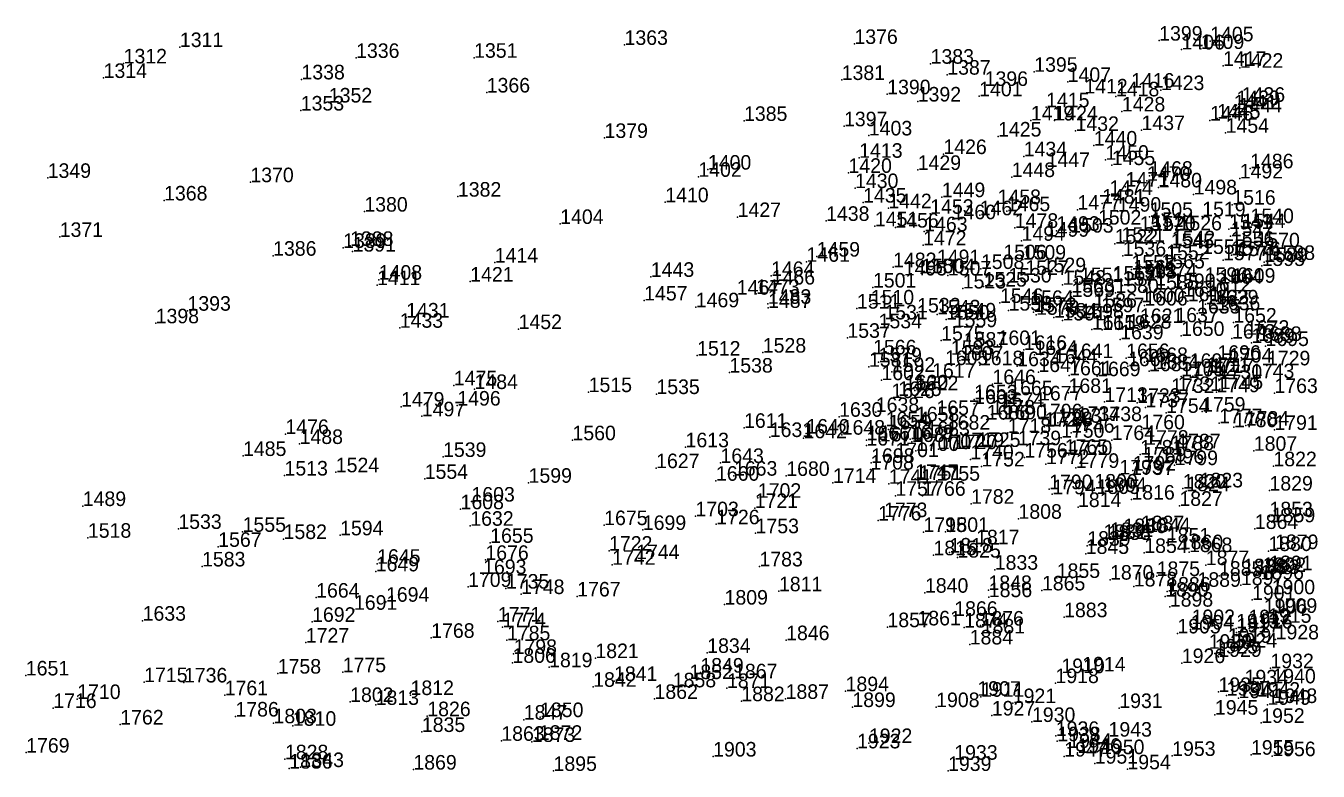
# Model space of a CAD drawing. Header units: metres. Extents: x 1121750 to 1121841, y 512624 to 512853.
# Drawn here: x 1121751.9 to 1121840.5, y 512623.9 to 512675.1 of the extents above; entities that cross this region are included whole.
import ezdxf

# ---------------------------------------------------------------- set-up
doc = ezdxf.new("R2010")
doc.units = ezdxf.units.M
doc.layers.add('shiti', color=10, linetype='CONTINUOUS')
doc.layers.add('zhuji', color=50, linetype='CONTINUOUS')

msp = doc.modelspace()

# ---------------------------------------------------------------- linework, layer by layer
at = {"layer": 'shiti'}
for p in [(1121829.631, 512674.052, 214.11), (1121833.13, 512674.004, 213.97), (1121762.427, 512673.609, 215.05), (1121792.94, 512673.756, 214.85), (1121808.716, 512673.823, 214.53), (1121831.164, 512673.442, 214.21), (1121832.494, 512673.48, 214.09), (1121758.564, 512672.485, 215.35), (1121774.519, 512672.863, 214.77), (1121782.617, 512672.873, 215.23), (1121813.944, 512672.466, 214.88), (1121834.011, 512672.319, 214.26), (1121835.171, 512672.186, 214.2), (1121757.191, 512671.487, 215.68), (1121770.769, 512671.39, 214.97), (1121807.842, 512671.348, 214.8), (1121815.088, 512671.713, 215.04), (1121821.056, 512671.91, 214.77), (1121783.482, 512670.489, 215.15), (1121810.967, 512670.368, 214.92), (1121817.652, 512670.939, 215.08), (1121823.35, 512671.214, 214.92), (1121824.494, 512670.421, 215.09), (1121827.701, 512670.821, 214.9), (1121829.752, 512670.653, 214.94), (1121772.648, 512669.802, 214.83), (1121813.06, 512669.871, 215.16), (1121817.277, 512670.227, 215.22), (1121821.871, 512669.475, 215.42), (1121826.665, 512670.225, 215.13), (1121834.937, 512669.626, 215.05), (1121835.296, 512669.848, 214.81), (1121770.722, 512669.251, 215.09), (1121820.826, 512668.569, 215.68), (1121822.446, 512668.569, 215.74), (1121827.071, 512669.187, 215.59), (1121833.114, 512668.565, 215.5), (1121833.603, 512668.697, 215.4), (1121834.749, 512669.324, 215.11), (1121835.08, 512669.116, 215.17), (1121801.14, 512668.538, 214.96), (1121808.001, 512668.17, 215.12), (1121823.89, 512667.848, 216.07), (1121828.419, 512667.906, 215.94), (1121834.189, 512667.721, 215.83), (1121791.569, 512667.369, 215.21), (1121809.705, 512667.541, 215.34), (1121818.574, 512667.465, 215.95), (1121825.146, 512666.846, 216.46), (1121809.044, 512666.007, 215.55), (1121814.822, 512666.262, 216.07), (1121820.332, 512666.106, 216.5), (1121798.661, 512665.193, 215.07), (1121813.059, 512665.172, 216.33), (1121821.906, 512665.376, 216.93), (1121825.942, 512665.871, 216.83), (1121826.384, 512665.504, 216.9), (1121835.874, 512665.282, 216.79), (1121753.354, 512664.625, 215.37), (1121767.263, 512664.33, 215.2), (1121798.005, 512664.699, 215.12), (1121808.311, 512664.973, 215.67), (1121819.51, 512664.682, 216.82), (1121828.79, 512664.429, 217.15), (1121828.958, 512664.77, 217.08), (1121835.158, 512664.588, 216.98), (1121781.506, 512663.338, 215.25), (1121808.757, 512663.926, 215.89), (1121814.72, 512663.302, 216.73), (1121826.217, 512663.453, 217.65), (1121827.323, 512664.02, 217.42), (1121829.593, 512663.974, 217.42), (1121831.995, 512663.489, 217.49), (1121761.342, 512663.074, 215.43), (1121795.736, 512662.956, 215.19), (1121809.313, 512662.929, 216.09), (1121811.045, 512662.54, 216.41), (1121818.542, 512662.826, 217.25), (1121824.023, 512662.44, 218.07), (1121825.71, 512662.86, 217.95), (1121834.649, 512662.785, 217.65), (1121775.084, 512662.309, 214.66), (1121788.526, 512661.462, 215.4), (1121800.701, 512661.936, 215.78), (1121806.771, 512661.674, 216), (1121813.917, 512662.158, 216.88), (1121815.459, 512661.787, 217.13), (1121817.317, 512662.059, 217.34), (1121819.175, 512662.34, 217.5), (1121826.794, 512662.307, 218.24), (1121828.975, 512661.95, 218.42), (1121832.585, 512661.983, 218.22), (1121835.897, 512661.523, 218.2), (1121810.123, 512661.304, 216.54), (1121811.523, 512661.213, 216.67), (1121813.505, 512660.955, 217.02), (1121819.722, 512661.194, 217.91), (1121821.855, 512660.587, 218.46), (1121822.573, 512660.991, 218.33), (1121823.523, 512660.867, 218.59), (1121825.429, 512661.419, 218.65), (1121828.291, 512660.986, 219.09), (1121829.08, 512661.251, 218.83), (1121829.161, 512661.012, 219.01), (1121830.961, 512661.023, 218.89), (1121834.419, 512661.114, 218.58), (1121834.533, 512660.615, 219), (1121835.329, 512661.18, 218.44), (1121754.178, 512660.57, 215.63), (1121773.629, 512659.82, 215.12), (1121774.108, 512659.953, 215), (1121813.43, 512659.995, 217.26), (1121820.187, 512660.307, 218.35), (1121826.577, 512660.106, 219.37), (1121827.046, 512660.239, 219.45), (1121830.418, 512659.8, 219.86), (1121830.497, 512660, 219.68), (1121834.557, 512659.955, 219.42), (1121836.307, 512659.856, 219.27), (1121768.824, 512659.281, 215.25), (1121774.281, 512659.564, 214.9), (1121784.033, 512658.814, 215.45), (1121805.429, 512658.866, 216.39), (1121806.127, 512659.22, 216.46), (1121818.935, 512659.039, 218.53), (1121820.265, 512659.017, 218.82), (1121827.132, 512659.27, 219.92), (1121830.113, 512659.028, 220.45), (1121832.58, 512659.403, 220.06), (1121834.013, 512658.972, 220.17), (1121834.581, 512659.315, 219.95), (1121835.001, 512659.258, 219.88), (1121836.843, 512658.849, 219.96), (1121837.352, 512658.992, 219.74), (1121811.37, 512658.493, 217.2), (1121812.103, 512657.927, 217.41), (1121813.302, 512658.075, 217.64), (1121814.022, 512658.089, 217.81), (1121814.378, 512658.701, 217.74), (1121815.133, 512657.926, 218.07), (1121817.4, 512658.37, 218.35), (1121820.442, 512657.969, 219.29), (1121821.64, 512658.146, 219.5), (1121827.728, 512658.333, 220.45), (1121827.86, 512657.994, 220.58), (1121829.787, 512658.406, 220.78), (1121836.665, 512658.578, 220.13), (1121775.955, 512657.265, 214.6), (1121776.072, 512657.636, 214.53), (1121782.352, 512657.504, 215.54), (1121794.747, 512657.831, 215.65), (1121802.995, 512657.891, 216.3), (1121803.039, 512657.302, 216.37), (1121809.989, 512657.094, 217.07), (1121816.148, 512657.032, 218.47), (1121817.577, 512657.161, 218.8), (1121819.275, 512657.442, 219.11), (1121823.005, 512657.285, 220.13), (1121824.194, 512657.472, 220.28), (1121826.443, 512657.576, 220.54), (1121827.115, 512657.23, 220.86), (1121827.872, 512657.714, 220.77), (1121829.251, 512657.793, 220.99), (1121830.525, 512657.061, 221.51), (1121832.752, 512657.484, 221.32), (1121833.763, 512657.361, 221.31), (1121834.632, 512657.426, 221.18), (1121794.288, 512656.208, 215.74), (1121800.644, 512656.607, 216.33), (1121801.973, 512656.655, 216.48), (1121823.598, 512656.748, 220.45), (1121823.62, 512656.458, 220.5), (1121826.628, 512656.727, 220.97), (1121829.366, 512656.954, 221.34), (1121831.269, 512656.466, 221.79), (1121831.591, 512656.158, 221.96), (1121832.976, 512656.826, 221.63), (1121762.948, 512655.505, 215.77), (1121797.83, 512655.74, 216.02), (1121802.777, 512655.98, 216.64), (1121802.789, 512655.7, 216.71), (1121808.888, 512655.648, 217.11), (1121809.836, 512655.934, 217.31), (1121813.019, 512655.383, 218.18), (1121814.389, 512655.252, 218.52), (1121818.704, 512656.038, 219.36), (1121819.297, 512655.512, 219.68), (1121820.784, 512655.901, 220.02), (1121820.997, 512655.413, 220.21), (1121825.125, 512655.708, 221.08), (1121825.636, 512655.401, 221.31), (1121828.392, 512656.078, 221.56), (1121828.613, 512655.859, 221.68), (1121832.236, 512655.312, 222.4), (1121832.802, 512655.945, 222.09), (1121833.472, 512655.939, 222.03), (1121833.594, 512655.54, 222.29), (1121760.764, 512654.642, 215.92), (1121777.958, 512655.038, 214.77), (1121810.772, 512654.91, 217.75), (1121815.012, 512654.896, 218.72), (1121815.471, 512655.039, 218.85), (1121815.535, 512654.379, 218.97), (1121821.178, 512655.224, 220.3), (1121822.409, 512655.031, 220.6), (1121823, 512654.835, 220.83), (1121824.229, 512654.983, 221.13), (1121828.31, 512654.658, 222.06), (1121830.74, 512654.713, 222.47), (1121834.719, 512654.687, 222.71), (1121777.512, 512654.335, 214.59), (1121785.671, 512654.245, 215.78), (1121808.231, 512653.644, 217.31), (1121810.376, 512654.297, 217.69), (1121825.014, 512654.207, 221.52), (1121825.724, 512654.182, 221.7), (1121826.958, 512653.54, 222.15), (1121827.493, 512654.273, 222.05), (1121831.135, 512653.775, 222.86), (1121834.626, 512653.587, 223.27), (1121835.584, 512653.853, 223.1), (1121802.428, 512652.629, 217.05), (1121814.67, 512653.454, 219.04), (1121816.223, 512653.034, 219.49), (1121818.542, 512653.148, 220.14), (1121820.333, 512652.809, 220.71), (1121835.957, 512653.295, 223.38), (1121836.426, 512653.428, 223.36), (1121836.928, 512653.081, 223.54), (1121797.92, 512652.421, 216.19), (1121809.997, 512652.505, 217.86), (1121810.37, 512651.968, 217.99), (1121814.931, 512651.776, 219.32), (1121815.336, 512652.478, 219.35), (1121815.959, 512652.082, 219.65), (1121817.33, 512651.761, 220.11), (1121821.065, 512652.474, 221.02), (1121822.419, 512651.892, 221.47), (1121823.506, 512652.249, 221.67), (1121827.365, 512652.252, 222.69), (1121828.627, 512651.98, 223.09), (1121833.625, 512652.131, 223.68), (1121834.426, 512651.946, 223.81), (1121837.027, 512651.752, 224.18), (1121800.137, 512651.255, 216.6), (1121809.713, 512651.654, 217.81), (1121811.284, 512651.304, 218.29), (1121814.046, 512650.901, 219.26), (1121819.89, 512651.696, 220.85), (1121821.342, 512651.295, 221.3), (1121823.453, 512651.068, 221.98), (1121825.373, 512651.01, 222.56), (1121827.489, 512651.693, 222.91), (1121828.931, 512651.352, 223.37), (1121829.4, 512651.495, 223.42), (1121831.132, 512650.996, 223.82), (1121831.729, 512651.579, 223.74), (1121831.932, 512651.021, 223.92), (1121832.87, 512651.296, 224.03), (1121833.171, 512651.228, 224.1), (1121835.932, 512650.865, 224.36), (1121781.226, 512650.379, 215.56), (1121782.647, 512650.128, 215.62), (1121810.568, 512650.739, 218.1), (1121812.172, 512650.099, 218.68), (1121812.872, 512650.034, 218.98), (1121818.188, 512650.466, 220.64), (1121830.909, 512649.995, 224.17), (1121833.723, 512650.812, 224.25), (1121833.787, 512650.122, 224.57), (1121790.477, 512649.916, 215.85), (1121795.127, 512649.784, 216.07), (1121811.255, 512649.504, 218.29), (1121811.724, 512649.647, 218.44), (1121816.935, 512649.419, 220.37), (1121816.937, 512649.109, 220.39), (1121819.343, 512649.703, 221.12), (1121821.384, 512649.346, 221.76), (1121823.411, 512649.858, 222.28), (1121825.874, 512649.244, 223.19), (1121828.124, 512649.178, 223.75), (1121830.449, 512649.862, 224.05), (1121833.559, 512649.911, 224.63), (1121837.538, 512649.855, 224.91), (1121777.606, 512648.917, 215.32), (1121779.029, 512648.256, 214.69), (1121781.464, 512648.991, 215.42), (1121807.664, 512648.222, 217.67), (1121810.182, 512648.547, 218.17), (1121814.342, 512648.343, 219.47), (1121818.131, 512648.376, 220.88), (1121818.758, 512648.89, 221.03), (1121828.696, 512648.871, 223.99), (1121830.108, 512648.49, 224.46), (1121832.577, 512648.575, 224.95), (1121801.14, 512647.462, 216.99), (1121810.857, 512647.572, 218.51), (1121811.059, 512647.353, 218.63), (1121812.935, 512647.914, 218.97), (1121815.058, 512647.338, 219.79), (1121817.793, 512648.034, 220.77), (1121818.953, 512648.051, 221.22), (1121821.382, 512648.116, 222.04), (1121821.765, 512647.539, 222.17), (1121822.085, 512647.571, 222.32), (1121822.684, 512647.814, 222.48), (1121823.973, 512647.942, 222.8), (1121825.472, 512647.922, 223.24), (1121828.415, 512647.36, 224.19), (1121833.742, 512647.782, 225.45), (1121834.763, 512647.509, 225.63), (1121835.572, 512647.614, 225.68), (1121837.534, 512647.326, 225.75), (1121769.669, 512647.038, 215.65), (1121789.368, 512646.61, 215.88), (1121802.904, 512646.833, 217.44), (1121805.224, 512646.747, 217.64), (1121805.412, 512647.068, 217.63), (1121807.842, 512646.993, 217.76), (1121809.554, 512646.614, 218.22), (1121810.464, 512646.529, 218.54), (1121812.533, 512646.682, 219.2), (1121812.664, 512646.493, 219.28), (1121813.661, 512646.919, 219.39), (1121819.239, 512647.113, 221.47), (1121822.9, 512646.786, 222.62), (1121823.588, 512647.13, 222.79), (1121826.37, 512646.627, 223.72), (1121766.759, 512645.531, 215.71), (1121770.643, 512646.355, 215.79), (1121797.129, 512646.128, 216.25), (1121809.536, 512646.244, 218.24), (1121812.937, 512645.875, 219.55), (1121814.496, 512646.004, 219.88), (1121815.536, 512646.001, 220.1), (1121816.005, 512646.134, 220.22), (1121817.135, 512646.151, 220.64), (1121819.924, 512646.268, 221.73), (1121823.147, 512645.678, 222.83), (1121823.437, 512645.599, 222.91), (1121828.316, 512645.629, 224.32), (1121828.672, 512646.302, 224.43), (1121830.414, 512645.922, 225.03), (1121830.873, 512646.055, 225.15), (1121836.123, 512645.887, 226.05), (1121780.486, 512645.465, 215.19), (1121795.108, 512644.695, 216.12), (1121799.525, 512645.052, 216.66), (1121809.863, 512645.056, 218.36), (1121811.53, 512645.456, 219.08), (1121816.67, 512645.298, 220.72), (1121817.433, 512644.813, 221.07), (1121820.379, 512645.421, 221.8), (1121821.861, 512644.97, 222.36), (1121823.912, 512644.713, 223.11), (1121828.519, 512645.151, 224.52), (1121829.739, 512645.018, 224.92), (1121830.69, 512644.904, 225.2), (1121837.469, 512644.826, 226.65), (1121769.606, 512644.189, 215.89), (1121773.124, 512644.41, 215.8), (1121779.226, 512643.958, 215.5), (1121799.213, 512643.831, 216.56), (1121800.45, 512644.178, 216.89), (1121804.04, 512644.16, 217.61), (1121809.816, 512644.596, 218.45), (1121812.889, 512643.955, 219.89), (1121813.14, 512643.886, 220.04), (1121814.36, 512643.834, 220.64), (1121826.895, 512644.261, 223.98), (1121827.705, 512644.226, 224.33), (1121827.813, 512644.527, 224.3), (1121786.356, 512643.692, 215.89), (1121807.242, 512643.68, 217.92), (1121811.072, 512643.624, 218.94), (1121822.082, 512643.252, 222.46), (1121822.294, 512642.903, 222.57), (1121825.181, 512643.291, 223.55), (1121825.333, 512642.922, 223.59), (1121825.792, 512643.054, 223.67), (1121831.25, 512643.288, 225.41), (1121831.491, 512643.109, 225.49), (1121832.409, 512643.375, 225.65), (1121837.199, 512643.155, 227.16), (1121755.762, 512642.094, 216.98), (1121782.435, 512642.398, 215.47), (1121801.874, 512641.958, 217.28), (1121802.089, 512642.659, 217.29), (1121811.527, 512642.797, 219.23), (1121813.376, 512642.798, 220.32), (1121816.719, 512642.249, 221.92), (1121824.059, 512642.024, 223.23), (1121827.725, 512642.536, 224.48), (1121831.017, 512642.107, 225.33), (1121781.688, 512641.873, 214.87), (1121797.808, 512641.393, 216.37), (1121810.337, 512641.1, 218.65), (1121810.746, 512641.332, 218.77), (1121819.975, 512641.219, 222.61), (1121837.2, 512641.385, 227.66), (1121762.32, 512640.524, 216.51), (1121766.731, 512640.322, 215.81), (1121782.355, 512640.738, 215.1), (1121791.543, 512640.784, 215.97), (1121794.194, 512640.451, 216.16), (1121799.231, 512640.841, 216.61), (1121801.934, 512640.228, 217.2), (1121813.452, 512640.309, 220.16), (1121814.971, 512640.318, 221.12), (1121827.179, 512640.234, 223.88), (1121828.378, 512640.431, 224.31), (1121828.809, 512640.304, 224.46), (1121836.196, 512640.519, 227.58), (1121837.363, 512640.976, 227.75), (1121756.115, 512639.916, 216.87), (1121765.057, 512639.292, 216.18), (1121769.543, 512639.829, 215.85), (1121773.421, 512640.083, 216.04), (1121783.722, 512639.566, 215.66), (1121817.066, 512639.461, 222.11), (1121824.695, 512639.368, 223.28), (1121825.802, 512639.835, 223.46), (1121826.092, 512639.767, 223.5), (1121826.261, 512639.968, 223.58), (1121830.153, 512639.582, 224.96), (1121791.874, 512639.027, 216.03), (1121793.737, 512638.448, 216.16), (1121814.141, 512638.714, 220.38), (1121815.24, 512638.9, 221.05), (1121815.782, 512638.554, 221.3), (1121824.589, 512638.808, 223.21), (1121828.607, 512638.873, 224.13), (1121831.045, 512639.128, 225.25), (1121831.677, 512638.931, 225.5), (1121837.125, 512639.005, 228.01), (1121837.584, 512639.138, 228.1), (1121763.946, 512637.945, 216.35), (1121775.866, 512637.608, 215.94), (1121775.962, 512638.129, 216.13), (1121783.389, 512638.395, 215.31), (1121792.09, 512638.058, 216.04), (1121802.198, 512637.95, 217.22), (1121818.347, 512637.72, 222.33), (1121832.832, 512638.039, 225.94), (1121836.734, 512637.563, 227.56), (1121837.183, 512637.686, 227.73), (1121783.235, 512637.424, 215.24), (1121822.599, 512637.156, 222.79), (1121826.259, 512637.038, 222.93), (1121829.457, 512637.288, 223.75), (1121833.736, 512637.304, 226.23), (1121835.24, 512636.664, 226.79), (1121835.385, 512637.475, 227.05), (1121836.285, 512637.43, 227.39), (1121836.587, 512637.052, 227.41), (1121771.777, 512635.804, 215.91), (1121782.201, 512636.538, 215.86), (1121784.801, 512636.424, 215.75), (1121785.843, 512636.05, 215.85), (1121789.693, 512635.884, 215.9), (1121803.539, 512636.239, 217.51), (1121813.557, 512636.141, 219.8), (1121817.915, 512636.327, 221.96), (1121817.938, 512635.838, 221.82), (1121821.585, 512636.3, 222.67), (1121827.892, 512636.569, 223.27), (1121830.046, 512635.872, 223.62), (1121830.183, 512636.223, 223.8), (1121832.261, 512636.546, 225.3), (1121837.353, 512636.037, 227.67), (1121774.372, 512634.97, 216.25), (1121776.568, 512635.523, 215.97), (1121799.805, 512635.326, 216.82), (1121830.36, 512635.184, 223.56), (1121836.006, 512635.649, 227.18), (1121759.869, 512634.221, 216.72), (1121771.498, 512634.142, 216.21), (1121784.245, 512634.161, 215.34), (1121815.567, 512634.553, 220.41), (1121823.106, 512634.46, 222.82), (1121831.857, 512633.984, 223.92), (1121835.756, 512633.978, 226.88), (1121836.811, 512634.714, 227.56), (1121837.105, 512634.076, 227.66), (1121837.501, 512634.758, 227.81), (1121784.567, 512633.773, 215.49), (1121810.982, 512633.775, 218.42), (1121813.041, 512633.898, 218.78), (1121816.251, 512633.748, 220.52), (1121817.37, 512633.884, 221.05), (1121817.454, 512633.345, 220.9), (1121830.881, 512633.348, 223.23), (1121831.789, 512633.613, 223.71), (1121834.908, 512633.692, 225.92), (1121834.94, 512633.403, 225.82), (1121835.798, 512633.678, 226.74), (1121771.067, 512632.72, 216.42), (1121779.673, 512633.043, 216.29), (1121784.873, 512632.875, 215.41), (1121804.029, 512632.883, 217.41), (1121816.628, 512632.59, 220.32), (1121833.027, 512632.291, 223.99), (1121834.344, 512632.699, 225.1), (1121834.746, 512632.372, 225.28), (1121837.622, 512632.939, 227.45), (1121785.252, 512631.327, 215.34), (1121785.329, 512631.938, 215.42), (1121790.939, 512631.652, 215.91), (1121798.616, 512632.009, 216.62), (1121831.183, 512631.31, 223), (1121833.439, 512631.964, 224.13), (1121833.69, 512631.735, 224.24), (1121751.854, 512630.462, 217.19), (1121769.14, 512630.588, 216.44), (1121773.599, 512630.686, 216.43), (1121787.764, 512631.023, 216.05), (1121798.144, 512630.657, 216.57), (1121822.919, 512630.619, 222.4), (1121824.348, 512630.738, 222.73), (1121837.264, 512630.957, 226.31), (1121759.975, 512630.002, 216.74), (1121762.705, 512629.979, 216.52), (1121790.791, 512629.682, 215.92), (1121792.219, 512630.08, 215.98), (1121796.251, 512629.645, 216.29), (1121797.397, 512630.212, 216.46), (1121799.97, 512629.598, 216.88), (1121800.456, 512630.261, 216.95), (1121822.514, 512629.937, 222.19), (1121835.492, 512629.847, 224.58), (1121837.401, 512629.918, 225.89), (1121755.383, 512628.844, 216.91), (1121765.5, 512629.106, 216.2), (1121778.257, 512629.115, 216.2), (1121794.996, 512628.848, 216.18), (1121800.955, 512628.694, 217.03), (1121803.994, 512628.853, 217.4), (1121808.11, 512629.378, 217.72), (1121817.15, 512629.064, 219.3), (1121817.4, 512628.996, 219.41), (1121833.705, 512629.326, 223.47), (1121834.257, 512629.079, 223.65), (1121835.078, 512628.904, 223.93), (1121836.327, 512629.002, 224.78), (1121753.738, 512628.224, 217.1), (1121774.111, 512628.639, 216.22), (1121775.862, 512628.44, 216.23), (1121808.576, 512628.291, 217.85), (1121814.325, 512628.287, 218.76), (1121819.583, 512628.559, 220.38), (1121826.893, 512628.224, 222.78), (1121833.455, 512627.765, 223.06), (1121837.06, 512628.447, 224.96), (1121837.499, 512628.569, 225.27), (1121758.334, 512627.093, 216.82), (1121766.239, 512627.641, 216.35), (1121768.851, 512627.177, 216.64), (1121770.182, 512627.005, 216.39), (1121779.406, 512627.662, 216.16), (1121786.026, 512627.423, 215.42), (1121787.145, 512627.6, 215.89), (1121818.148, 512627.71, 219.49), (1121820.9, 512627.267, 220.5), (1121836.638, 512627.204, 224.26), (1121779.033, 512626.58, 216.21), (1121787.065, 512626.04, 215.77), (1121822.536, 512626.308, 220.88), (1121826.156, 512626.26, 222.21), (1121751.877, 512625.163, 217.29), (1121784.485, 512625.974, 216.22), (1121786.585, 512625.897, 215.7), (1121808.894, 512625.454, 217.57), (1121809.711, 512625.819, 217.68), (1121822.638, 512625.938, 220.78), (1121823.391, 512625.483, 220.93), (1121824.023, 512625.147, 221.03), (1121769.636, 512624.703, 216.35), (1121799.019, 512624.893, 216.77), (1121815.567, 512624.675, 218.89), (1121823.115, 512624.892, 220.56), (1121825.207, 512624.404, 221.3), (1121825.643, 512625.057, 221.64), (1121830.523, 512624.937, 222.62), (1121835.931, 512625.02, 223.14), (1121837.392, 512624.919, 223.65), (1121769.93, 512624.065, 216.37), (1121770.709, 512624.169, 216.5), (1121778.449, 512623.997, 216.34), (1121788.067, 512623.906, 215.84), (1121815.142, 512623.903, 218.82), (1121827.449, 512624.018, 222.08)]:
    msp.add_point(p, dxfattribs=at)

# ---------------------------------------------------------------- texts
at = {"layer": 'zhuji'}
for s, p in [('1363', (1121792.94, 512673.756)), ('1376', (1121808.716, 512673.823)), ('1399', (1121829.631, 512674.052)), ('1405', (1121833.13, 512674.004)), ('1311', (1121762.427, 512673.609)), ('1336', (1121774.519, 512672.863)), ('1351', (1121782.617, 512672.873)), ('1406', (1121831.164, 512673.442)), ('1409', (1121832.494, 512673.48)), ('1312', (1121758.564, 512672.485)), ('1383', (1121813.944, 512672.466)), ('1417', (1121834.011, 512672.319)), ('1422', (1121835.171, 512672.186)), ('1314', (1121757.191, 512671.487)), ('1338', (1121770.769, 512671.39)), ('1381', (1121807.842, 512671.348)), ('1387', (1121815.088, 512671.713)), ('1395', (1121821.056, 512671.91)), ('1407', (1121823.35, 512671.214)), ('1366', (1121783.482, 512670.489)), ('1390', (1121810.967, 512670.368)), ('1401', (1121817.277, 512670.227)), ('1396', (1121817.652, 512670.939)), ('1412', (1121824.494, 512670.421)), ('1418', (1121826.665, 512670.225)), ('1416', (1121827.701, 512670.821)), ('1423', (1121829.752, 512670.653)), ('1352', (1121772.648, 512669.802)), ('1392', (1121813.06, 512669.871)), ('1415', (1121821.871, 512669.475)), ('1439', (1121834.937, 512669.626)), ('1436', (1121835.296, 512669.848)), ('1353', (1121770.722, 512669.251)), ('1385', (1121801.14, 512668.538)), ('1419', (1121820.826, 512668.569)), ('1424', (1121822.446, 512668.569)), ('1428', (1121827.071, 512669.187)), ('1446', (1121833.114, 512668.565)), ('1445', (1121833.603, 512668.697)), ('1441', (1121834.749, 512669.324)), ('1444', (1121835.08, 512669.116)), ('1397', (1121808.001, 512668.17)), ('1403', (1121809.705, 512667.541)), ('1432', (1121823.89, 512667.848)), ('1437', (1121828.419, 512667.906)), ('1454', (1121834.189, 512667.721)), ('1379', (1121791.569, 512667.369)), ('1425', (1121818.574, 512667.465)), ('1440', (1121825.146, 512666.846)), ('1413', (1121809.044, 512666.007)), ('1426', (1121814.822, 512666.262)), ('1434', (1121820.332, 512666.106)), ('1450', (1121825.942, 512665.871)), ('1400', (1121798.661, 512665.193)), ('1420', (1121808.311, 512664.973)), ('1429', (1121813.059, 512665.172)), ('1447', (1121821.906, 512665.376)), ('1455', (1121826.384, 512665.504)), ('1486', (1121835.874, 512665.282)), ('1349', (1121753.354, 512664.625)), ('1370', (1121767.263, 512664.33)), ('1402', (1121798.005, 512664.699)), ('1448', (1121819.51, 512664.682)), ('1471', (1121827.323, 512664.02)), ('1470', (1121828.79, 512664.429)), ('1468', (1121828.958, 512664.77)), ('1492', (1121835.158, 512664.588)), ('1382', (1121781.506, 512663.338)), ('1430', (1121808.757, 512663.926)), ('1449', (1121814.72, 512663.302)), ('1474', (1121826.217, 512663.453)), ('1480', (1121829.593, 512663.974)), ('1498', (1121831.995, 512663.489)), ('1368', (1121761.342, 512663.074)), ('1380', (1121775.084, 512662.309)), ('1410', (1121795.736, 512662.956)), ('1435', (1121809.313, 512662.929)), ('1442', (1121811.045, 512662.54)), ('1458', (1121818.542, 512662.826)), ('1465', (1121819.175, 512662.34)), ('1477', (1121824.023, 512662.44)), ('1481', (1121825.71, 512662.86)), ('1490', (1121826.794, 512662.307)), ('1516', (1121834.649, 512662.785)), ('1404', (1121788.526, 512661.462)), ('1427', (1121800.701, 512661.936)), ('1438', (1121806.771, 512661.674)), ('1453', (1121813.917, 512662.158)), ('1460', (1121815.459, 512661.787)), ('1462', (1121817.317, 512662.059)), ('1502', (1121825.429, 512661.419)), ('1505', (1121828.975, 512661.95)), ('1519', (1121832.585, 512661.983)), ('1540', (1121835.897, 512661.523)), ('1371', (1121754.178, 512660.57)), ('1451', (1121810.123, 512661.304)), ('1456', (1121811.523, 512661.213)), ('1463', (1121813.505, 512660.955)), ('1478', (1121819.722, 512661.194)), ('1499', (1121821.855, 512660.587)), ('1493', (1121822.573, 512660.991)), ('1503', (1121823.523, 512660.867)), ('1517', (1121828.291, 512660.986)), ('1514', (1121829.08, 512661.251)), ('1520', (1121829.161, 512661.012)), ('1526', (1121830.961, 512661.023)), ('1541', (1121834.419, 512661.114)), ('1547', (1121834.533, 512660.615)), ('1544', (1121835.329, 512661.18)), ('1389', (1121773.629, 512659.82)), ('1388', (1121774.108, 512659.953)), ('1391', (1121774.281, 512659.564)), ('1472', (1121813.43, 512659.995)), ('1494', (1121820.187, 512660.307)), ('1522', (1121826.577, 512660.106)), ('1521', (1121827.046, 512660.239)), ('1545', (1121830.418, 512659.8)), ('1542', (1121830.497, 512660)), ('1556', (1121834.557, 512659.955)), ('1570', (1121836.307, 512659.856)), ('1386', (1121768.824, 512659.281)), ('1414', (1121784.033, 512658.814)), ('1461', (1121805.429, 512658.866)), ('1459', (1121806.127, 512659.22)), ('1491', (1121814.378, 512658.701)), ('1506', (1121818.935, 512659.039)), ('1509', (1121820.265, 512659.017)), ('1536', (1121827.132, 512659.27)), ('1552', (1121830.113, 512659.028)), ('1557', (1121832.58, 512659.403)), ('1577', (1121834.013, 512658.972)), ('1573', (1121834.581, 512659.315)), ('1576', (1121835.001, 512659.258)), ('1589', (1121836.843, 512658.849)), ('1588', (1121837.352, 512658.992)), ('1443', (1121794.747, 512657.831)), ('1464', (1121802.995, 512657.891)), ('1482', (1121811.37, 512658.493)), ('1495', (1121812.103, 512657.927)), ('1500', (1121813.302, 512658.075)), ('1504', (1121814.022, 512658.089)), ('1507', (1121815.133, 512657.926)), ('1508', (1121817.4, 512658.37)), ('1527', (1121820.442, 512657.969)), ('1529', (1121821.64, 512658.146)), ('1553', (1121827.728, 512658.333)), ('1561', (1121827.86, 512657.994)), ('1565', (1121829.787, 512658.406)), ('1595', (1121836.665, 512658.578)), ('1411', (1121775.955, 512657.265)), ('1408', (1121776.072, 512657.636)), ('1421', (1121782.352, 512657.504)), ('1466', (1121803.039, 512657.302)), ('1501', (1121809.989, 512657.094)), ('1523', (1121816.148, 512657.032)), ('1525', (1121817.577, 512657.161)), ('1530', (1121819.275, 512657.442)), ('1548', (1121823.005, 512657.285)), ('1551', (1121824.194, 512657.472)), ('1562', (1121826.443, 512657.576)), ('1571', (1121827.115, 512657.23)), ('1568', (1121827.872, 512657.714)), ('1574', (1121829.251, 512657.793)), ('1585', (1121829.366, 512656.954)), ('1590', (1121830.525, 512657.061)), ('1596', (1121832.752, 512657.484)), ('1604', (1121833.763, 512657.361)), ('1609', (1121834.632, 512657.426)), ('1457', (1121794.288, 512656.208)), ('1467', (1121800.644, 512656.607)), ('1473', (1121801.973, 512656.655)), ('1546', (1121818.704, 512656.038)), ('1563', (1121823.598, 512656.748)), ('1569', (1121823.62, 512656.458)), ('1580', (1121826.628, 512656.727)), ('1600', (1121828.392, 512656.078)), ('1610', (1121831.269, 512656.466)), ('1614', (1121831.591, 512656.158)), ('1612', (1121832.976, 512656.826)), ('1393', (1121762.948, 512655.505)), ('1469', (1121797.83, 512655.74)), ('1483', (1121802.777, 512655.98)), ('1487', (1121802.789, 512655.7)), ('1511', (1121808.888, 512655.648)), ('1510', (1121809.836, 512655.934)), ('1532', (1121813.019, 512655.383)), ('1543', (1121814.389, 512655.252)), ('1558', (1121819.297, 512655.512)), ('1564', (1121820.784, 512655.901)), ('1572', (1121820.997, 512655.413)), ('1578', (1121821.178, 512655.224)), ('1586', (1121825.125, 512655.708)), ('1597', (1121825.636, 512655.401)), ('1606', (1121828.613, 512655.859)), ('1635', (1121832.236, 512655.312)), ('1623', (1121832.802, 512655.945)), ('1629', (1121833.472, 512655.939)), ('1636', (1121833.594, 512655.54)), ('1398', (1121760.764, 512654.642)), ('1433', (1121777.512, 512654.335)), ('1431', (1121777.958, 512655.038)), ('1452', (1121785.671, 512654.245)), ('1534', (1121810.376, 512654.297)), ('1531', (1121810.772, 512654.91)), ('1550', (1121815.012, 512654.896)), ('1549', (1121815.471, 512655.039)), ('1559', (1121815.535, 512654.379)), ('1584', (1121822.409, 512655.031)), ('1591', (1121823, 512654.835)), ('1598', (1121824.229, 512654.983)), ('1628', (1121827.493, 512654.273)), ('1621', (1121828.31, 512654.658)), ('1637', (1121830.74, 512654.713)), ('1652', (1121834.719, 512654.687)), ('1537', (1121808.231, 512653.644)), ('1575', (1121814.67, 512653.454)), ('1615', (1121825.014, 512654.207)), ('1619', (1121825.724, 512654.182)), ('1639', (1121826.958, 512653.54)), ('1650', (1121831.135, 512653.775)), ('1673', (1121834.626, 512653.587)), ('1672', (1121835.584, 512653.853)), ('1688', (1121836.426, 512653.428)), ('1528', (1121802.428, 512652.629)), ('1566', (1121809.997, 512652.505)), ('1593', (1121815.336, 512652.478)), ('1587', (1121816.223, 512653.034)), ('1601', (1121818.542, 512653.148)), ('1616', (1121820.333, 512652.809)), ('1624', (1121821.065, 512652.474)), ('1689', (1121835.957, 512653.295)), ('1695', (1121836.928, 512653.081)), ('1512', (1121797.92, 512652.421)), ('1581', (1121809.713, 512651.654)), ('1579', (1121810.37, 512651.968)), ('1605', (1121814.931, 512651.776)), ('1607', (1121815.959, 512652.082)), ('1618', (1121817.33, 512651.761)), ('1634', (1121819.89, 512651.696)), ('1644', (1121822.419, 512651.892)), ('1641', (1121823.506, 512652.249)), ('1656', (1121827.365, 512652.252)), ('1667', (1121827.489, 512651.693)), ('1668', (1121828.627, 512651.98)), ('1697', (1121831.729, 512651.579)), ('1696', (1121833.625, 512652.131)), ('1704', (1121834.426, 512651.946)), ('1729', (1121837.027, 512651.752)), ('1538', (1121800.137, 512651.255)), ('1602', (1121810.568, 512650.739)), ('1592', (1121811.284, 512651.304)), ('1617', (1121814.046, 512650.901)), ('1647', (1121821.342, 512651.295)), ('1661', (1121823.453, 512651.068)), ('1669', (1121825.373, 512651.01)), ('1685', (1121828.931, 512651.352)), ('1684', (1121829.4, 512651.495)), ('1705', (1121831.132, 512650.996)), ('1712', (1121831.932, 512651.021)), ('1711', (1121832.87, 512651.296)), ('1717', (1121833.171, 512651.228)), ('1730', (1121833.723, 512650.812)), ('1743', (1121835.932, 512650.865)), ('1475', (1121781.226, 512650.379)), ('1484', (1121782.647, 512650.128)), ('1515', (1121790.477, 512649.916)), ('1620', (1121812.172, 512650.099)), ('1622', (1121812.872, 512650.034)), ('1646', (1121818.188, 512650.466)), ('1681', (1121823.411, 512649.858)), ('1732', (1121830.449, 512649.862)), ('1731', (1121830.909, 512649.995)), ('1749', (1121833.559, 512649.911)), ('1745', (1121833.787, 512650.122)), ('1763', (1121837.538, 512649.855)), ('1479', (1121777.606, 512648.917)), ('1496', (1121781.464, 512648.991)), ('1535', (1121795.127, 512649.784)), ('1626', (1121811.255, 512649.504)), ('1625', (1121811.724, 512649.647)), ('1653', (1121816.935, 512649.419)), ('1662', (1121816.937, 512649.109)), ('1665', (1121819.343, 512649.703)), ('1677', (1121821.384, 512649.346)), ('1713', (1121825.874, 512649.244)), ('1733', (1121828.124, 512649.178)), ('1497', (1121779.029, 512648.256)), ('1630', (1121807.664, 512648.222)), ('1638', (1121810.182, 512648.547)), ('1657', (1121814.342, 512648.343)), ('1686', (1121817.793, 512648.034)), ('1678', (1121818.131, 512648.376)), ('1674', (1121818.758, 512648.89)), ('1690', (1121818.953, 512648.051)), ('1706', (1121821.382, 512648.116)), ('1737', (1121828.696, 512648.871)), ('1754', (1121830.108, 512648.49)), ('1759', (1121832.577, 512648.575)), ('1611', (1121801.14, 512647.462)), ('1654', (1121810.857, 512647.572)), ('1659', (1121811.059, 512647.353)), ('1658', (1121812.935, 512647.914)), ('1682', (1121815.058, 512647.338)), ('1724', (1121821.765, 512647.539)), ('1728', (1121822.085, 512647.571)), ('1723', (1121822.684, 512647.814)), ('1734', (1121823.973, 512647.942)), ('1738', (1121825.472, 512647.922)), ('1760', (1121828.415, 512647.36)), ('1777', (1121833.742, 512647.782)), ('1780', (1121834.763, 512647.509)), ('1784', (1121835.572, 512647.614)), ('1791', (1121837.534, 512647.326)), ('1476', (1121769.669, 512647.038)), ('1488', (1121770.643, 512646.355)), ('1560', (1121789.368, 512646.61)), ('1631', (1121802.904, 512646.833)), ('1642', (1121805.224, 512646.747)), ('1640', (1121805.412, 512647.068)), ('1648', (1121807.842, 512646.993)), ('1666', (1121809.554, 512646.614)), ('1670', (1121810.464, 512646.529)), ('1679', (1121812.533, 512646.682)), ('1687', (1121812.664, 512646.493)), ('1683', (1121813.661, 512646.919)), ('1718', (1121819.239, 512647.113)), ('1739', (1121819.924, 512646.268)), ('1750', (1121822.9, 512646.786)), ('1746', (1121823.588, 512647.13)), ('1764', (1121826.37, 512646.627)), ('1778', (1121828.672, 512646.302)), ('1485', (1121766.759, 512645.531)), ('1539', (1121780.486, 512645.465)), ('1613', (1121797.129, 512646.128)), ('1671', (1121809.536, 512646.244)), ('1701', (1121811.53, 512645.456)), ('1700', (1121812.937, 512645.875)), ('1707', (1121814.496, 512646.004)), ('1720', (1121815.536, 512646.001)), ('1719', (1121816.005, 512646.134)), ('1725', (1121817.135, 512646.151)), ('1756', (1121820.379, 512645.421)), ('1765', (1121823.147, 512645.678)), ('1770', (1121823.437, 512645.599)), ('1781', (1121828.316, 512645.629)), ('1788', (1121830.414, 512645.922)), ('1787', (1121830.873, 512646.055)), ('1807', (1121836.123, 512645.887)), ('1627', (1121795.108, 512644.695)), ('1643', (1121799.525, 512645.052)), ('1708', (1121809.816, 512644.596)), ('1698', (1121809.863, 512645.056)), ('1740', (1121816.67, 512645.298)), ('1752', (1121817.433, 512644.813)), ('1772', (1121821.861, 512644.97)), ('1779', (1121823.912, 512644.713)), ('1792', (1121827.813, 512644.527)), ('1789', (1121828.519, 512645.151)), ('1796', (1121829.739, 512645.018)), ('1799', (1121830.69, 512644.904)), ('1822', (1121837.469, 512644.826)), ('1513', (1121769.606, 512644.189)), ('1524', (1121773.124, 512644.41)), ('1554', (1121779.226, 512643.958)), ('1599', (1121786.356, 512643.692)), ('1660', (1121799.213, 512643.831)), ('1663', (1121800.45, 512644.178)), ('1680', (1121804.04, 512644.16)), ('1714', (1121807.242, 512643.68)), ('1741', (1121811.072, 512643.624)), ('1747', (1121812.889, 512643.955)), ('1751', (1121813.14, 512643.886)), ('1755', (1121814.36, 512643.834)), ('1793', (1121826.895, 512644.261)), ('1797', (1121827.705, 512644.226)), ('1757', (1121811.527, 512642.797)), ('1766', (1121813.376, 512642.798)), ('1790', (1121822.082, 512643.252)), ('1794', (1121822.294, 512642.903)), ('1800', (1121825.181, 512643.291)), ('1805', (1121825.333, 512642.922)), ('1804', (1121825.792, 512643.054)), ('1820', (1121831.25, 512643.288)), ('1824', (1121831.491, 512643.109)), ('1823', (1121832.409, 512643.375)), ('1829', (1121837.199, 512643.155)), ('1489', (1121755.762, 512642.094)), ('1608', (1121781.688, 512641.873)), ('1603', (1121782.435, 512642.398)), ('1721', (1121801.874, 512641.958)), ('1702', (1121802.089, 512642.659)), ('1782', (1121816.719, 512642.249)), ('1814', (1121824.059, 512642.024)), ('1816', (1121827.725, 512642.536)), ('1827', (1121831.017, 512642.107)), ('1703', (1121797.808, 512641.393)), ('1776', (1121810.337, 512641.1)), ('1773', (1121810.746, 512641.332)), ('1808', (1121819.975, 512641.219)), ('1853', (1121837.2, 512641.385)), ('1859', (1121837.363, 512640.976)), ('1533', (1121762.32, 512640.524)), ('1555', (1121766.731, 512640.322)), ('1594', (1121773.421, 512640.083)), ('1632', (1121782.355, 512640.738)), ('1675', (1121791.543, 512640.784)), ('1699', (1121794.194, 512640.451)), ('1726', (1121799.231, 512640.841)), ('1753', (1121801.934, 512640.228)), ('1795', (1121813.452, 512640.309)), ('1801', (1121814.971, 512640.318)), ('1830', (1121827.179, 512640.234)), ('1837', (1121828.378, 512640.431)), ('1844', (1121828.809, 512640.304)), ('1864', (1121836.196, 512640.519)), ('1518', (1121756.115, 512639.916)), ('1567', (1121765.057, 512639.292)), ('1582', (1121769.543, 512639.829)), ('1655', (1121783.722, 512639.566)), ('1817', (1121817.066, 512639.461)), ('1839', (1121824.695, 512639.368)), ('1832', (1121825.802, 512639.835)), ('1838', (1121826.092, 512639.767)), ('1831', (1121826.261, 512639.968)), ('1851', (1121830.153, 512639.582)), ('1676', (1121783.389, 512638.395)), ('1722', (1121791.874, 512639.027)), ('1744', (1121793.737, 512638.448)), ('1815', (1121814.141, 512638.714)), ('1818', (1121815.24, 512638.9)), ('1825', (1121815.782, 512638.554)), ('1845', (1121824.589, 512638.808)), ('1854', (1121828.607, 512638.873)), ('1860', (1121831.045, 512639.128)), ('1868', (1121831.677, 512638.931)), ('1880', (1121837.125, 512639.005)), ('1879', (1121837.584, 512639.138)), ('1583', (1121763.946, 512637.945)), ('1649', (1121775.866, 512637.608)), ('1645', (1121775.962, 512638.129)), ('1693', (1121783.235, 512637.424)), ('1742', (1121792.09, 512638.058)), ('1783', (1121802.198, 512637.95)), ('1833', (1121818.347, 512637.72)), ('1877', (1121832.832, 512638.039)), ('1888', (1121835.385, 512637.475)), ('1893', (1121836.285, 512637.43)), ('1892', (1121836.734, 512637.563)), ('1891', (1121837.183, 512637.686)), ('1709', (1121782.201, 512636.538)), ('1855', (1121822.599, 512637.156)), ('1870', (1121826.259, 512637.038)), ('1878', (1121827.892, 512636.569)), ('1875', (1121829.457, 512637.288)), ('1889', (1121832.261, 512636.546)), ('1885', (1121833.736, 512637.304)), ('1897', (1121835.24, 512636.664)), ('1896', (1121836.587, 512637.052)), ('1664', (1121771.777, 512635.804)), ('1735', (1121784.801, 512636.424)), ('1748', (1121785.843, 512636.05)), ('1767', (1121789.693, 512635.884)), ('1811', (1121803.539, 512636.239)), ('1840', (1121813.557, 512636.141)), ('1848', (1121817.915, 512636.327)), ('1856', (1121817.938, 512635.838)), ('1865', (1121821.585, 512636.3)), ('1890', (1121830.046, 512635.872)), ('1886', (1121830.183, 512636.223)), ('1901', (1121836.006, 512635.649)), ('1900', (1121837.353, 512636.037)), ('1691', (1121774.372, 512634.97)), ('1694', (1121776.568, 512635.523)), ('1809', (1121799.805, 512635.326)), ('1898', (1121830.36, 512635.184)), ('1909', (1121837.501, 512634.758)), ('1633', (1121759.869, 512634.221)), ('1692', (1121771.498, 512634.142)), ('1771', (1121784.245, 512634.161)), ('1861', (1121813.041, 512633.898)), ('1866', (1121815.567, 512634.553)), ('1876', (1121817.37, 512633.884)), ('1883', (1121823.106, 512634.46)), ('1902', (1121831.857, 512633.984)), ('1912', (1121835.756, 512633.978)), ('1906', (1121836.811, 512634.714)), ('1915', (1121837.105, 512634.076)), ('1768', (1121779.673, 512633.043)), ('1774', (1121784.567, 512633.773)), ('1857', (1121810.982, 512633.775)), ('1874', (1121816.251, 512633.748)), ('1881', (1121817.454, 512633.345)), ('1905', (1121830.881, 512633.348)), ('1904', (1121831.789, 512633.613)), ('1913', (1121834.908, 512633.692)), ('1917', (1121834.94, 512633.403)), ('1916', (1121835.798, 512633.678)), ('1727', (1121771.067, 512632.72)), ('1785', (1121784.873, 512632.875)), ('1846', (1121804.029, 512632.883)), ('1884', (1121816.628, 512632.59)), ('1920', (1121833.027, 512632.291)), ('1919', (1121834.344, 512632.699)), ('1924', (1121834.746, 512632.372)), ('1928', (1121837.622, 512632.939)), ('1806', (1121785.252, 512631.327)), ('1798', (1121785.329, 512631.938)), ('1821', (1121790.939, 512631.652)), ('1834', (1121798.616, 512632.009)), ('1926', (1121831.183, 512631.31)), ('1925', (1121833.439, 512631.964)), ('1929', (1121833.69, 512631.735)), ('1651', (1121751.854, 512630.462)), ('1758', (1121769.14, 512630.588)), ('1775', (1121773.599, 512630.686)), ('1819', (1121787.764, 512631.023)), ('1849', (1121798.144, 512630.657)), ('1910', (1121822.919, 512630.619)), ('1914', (1121824.348, 512630.738)), ('1932', (1121837.264, 512630.957)), ('1715', (1121759.975, 512630.002)), ('1736', (1121762.705, 512629.979)), ('1842', (1121790.791, 512629.682)), ('1841', (1121792.219, 512630.08)), ('1858', (1121796.251, 512629.645)), ('1852', (1121797.397, 512630.212)), ('1871', (1121799.97, 512629.598)), ('1867', (1121800.456, 512630.261)), ('1918', (1121822.514, 512629.937)), ('1934', (1121835.492, 512629.847)), ('1940', (1121837.401, 512629.918)), ('1710', (1121755.383, 512628.844)), ('1761', (1121765.5, 512629.106)), ('1802', (1121774.111, 512628.639)), ('1812', (1121778.257, 512629.115)), ('1862', (1121794.996, 512628.848)), ('1882', (1121800.955, 512628.694)), ('1887', (1121803.994, 512628.853)), ('1894', (1121808.11, 512629.378)), ('1907', (1121817.15, 512629.064)), ('1911', (1121817.4, 512628.996)), ('1921', (1121819.583, 512628.559)), ('1935', (1121833.705, 512629.326)), ('1937', (1121834.257, 512629.079)), ('1941', (1121835.078, 512628.904)), ('1942', (1121836.327, 512629.002)), ('1948', (1121837.499, 512628.569)), ('1716', (1121753.738, 512628.224)), ('1786', (1121766.239, 512627.641)), ('1813', (1121775.862, 512628.44)), ('1826', (1121779.406, 512627.662)), ('1899', (1121808.576, 512628.291)), ('1908', (1121814.325, 512628.287)), ('1927', (1121818.148, 512627.71)), ('1931', (1121826.893, 512628.224)), ('1945', (1121833.455, 512627.765)), ('1949', (1121837.06, 512628.447)), ('1762', (1121758.334, 512627.093)), ('1803', (1121768.851, 512627.177)), ('1810', (1121770.182, 512627.005)), ('1847', (1121786.026, 512627.423)), ('1850', (1121787.145, 512627.6)), ('1930', (1121820.9, 512627.267)), ('1952', (1121836.638, 512627.204)), ('1835', (1121779.033, 512626.58)), ('1863', (1121784.485, 512625.974)), ('1873', (1121786.585, 512625.897)), ('1872', (1121787.065, 512626.04)), ('1936', (1121822.536, 512626.308)), ('1938', (1121822.638, 512625.938)), ('1943', (1121826.156, 512626.26)), ('1769', (1121751.877, 512625.163)), ('1923', (1121808.894, 512625.454)), ('1922', (1121809.711, 512625.819)), ('1944', (1121823.391, 512625.483)), ('1946', (1121824.023, 512625.147)), ('1950', (1121825.643, 512625.057)), ('1955', (1121835.931, 512625.02)), ('1828', (1121769.636, 512624.703)), ('1843', (1121770.709, 512624.169)), ('1903', (1121799.019, 512624.893)), ('1933', (1121815.567, 512624.675)), ('1947', (1121823.115, 512624.892)), ('1951', (1121825.207, 512624.404)), ('1953', (1121830.523, 512624.937)), ('1956', (1121837.392, 512624.919)), ('1836', (1121769.93, 512624.065)), ('1869', (1121778.449, 512623.997)), ('1895', (1121788.067, 512623.906)), ('1939', (1121815.142, 512623.903)), ('1954', (1121827.449, 512624.018))]:
    msp.add_text(s, height=1, dxfattribs=at).set_placement(p)

doc.saveas('drawing.dxf')
